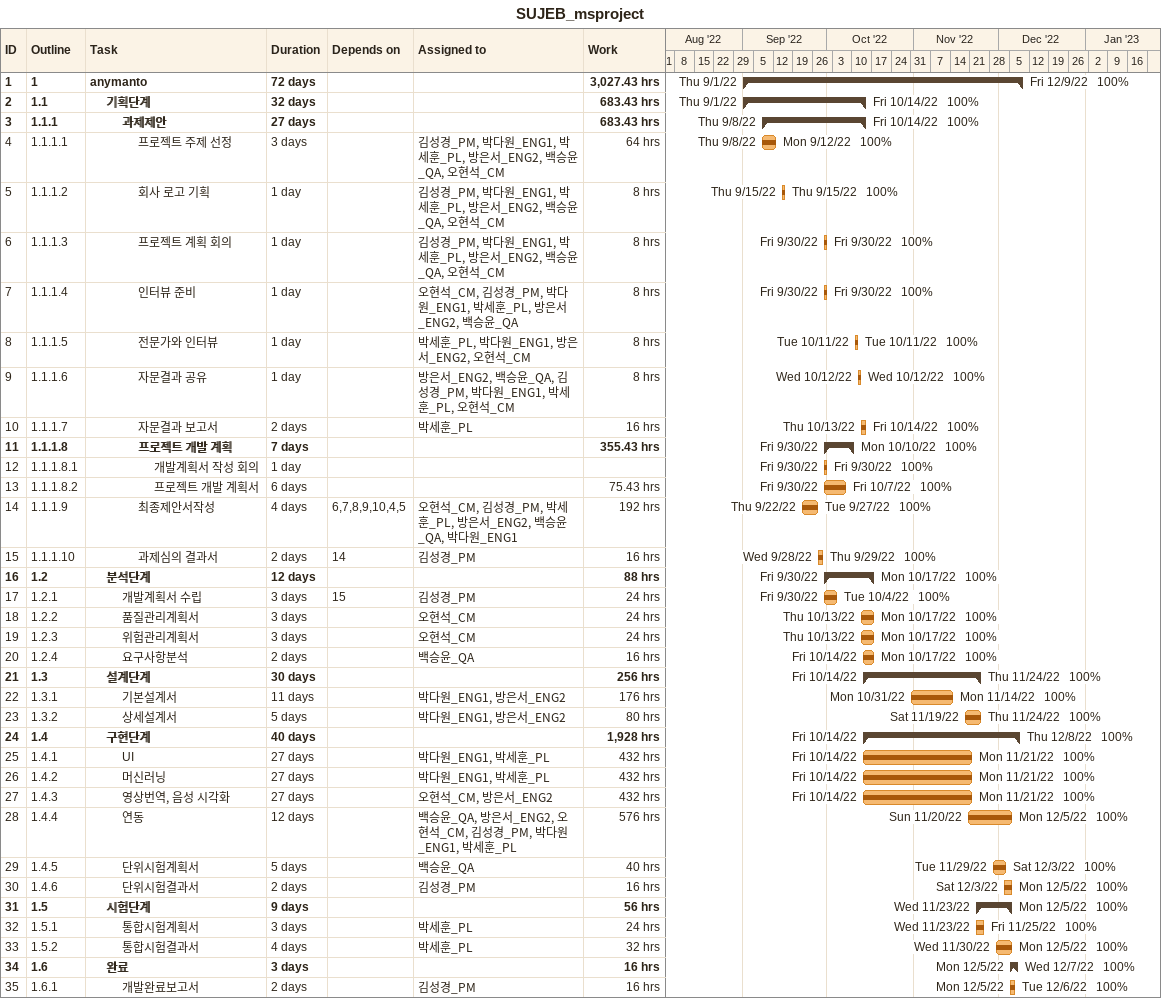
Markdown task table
SUJEB_msproject

| ID | WBS | Task | Duration | Start | Finish | Predecessors | Resources | % complete | Work (h) |
|---|---|---|---|---|---|---|---|---|---|
| 1 | 1 | **anymanto** | 72d | 2022-09-01 | 2022-12-09 |  |  | 100 | 3027.43 |
| 2 | 1.1 | **기획단계** | 32d | 2022-09-01 | 2022-10-14 |  |  | 100 | 683.43 |
| 3 | 1.1.1 | **과제제안** | 27d | 2022-09-08 | 2022-10-14 |  |  | 100 | 683.43 |
| 4 | 1.1.1.1 | 프로젝트 주제 선정 | 3d | 2022-09-08 | 2022-09-12 |  | 김성경_PM, 박다원_ENG1, 박세훈_PL, 방은서_ENG2, 백승윤_QA, 오현석_CM | 100 | 64 |
| 5 | 1.1.1.2 | 회사 로고 기획 | 1d | 2022-09-15 | 2022-09-15 |  | 김성경_PM, 박다원_ENG1, 박세훈_PL, 방은서_ENG2, 백승윤_QA, 오현석_CM | 100 | 8 |
| 6 | 1.1.1.3 | 프로젝트 계획 회의 | 1d | 2022-09-30 | 2022-09-30 |  | 김성경_PM, 박다원_ENG1, 박세훈_PL, 방은서_ENG2, 백승윤_QA, 오현석_CM | 100 | 8 |
| 7 | 1.1.1.4 | 인터뷰 준비 | 1d | 2022-09-30 | 2022-09-30 |  | 오현석_CM, 김성경_PM, 박다원_ENG1, 박세훈_PL, 방은서_ENG2, 백승윤_QA | 100 | 8 |
| 8 | 1.1.1.5 | 전문가와 인터뷰 | 1d | 2022-10-11 | 2022-10-11 |  | 박세훈_PL, 박다원_ENG1, 방은서_ENG2, 오현석_CM | 100 | 8 |
| 9 | 1.1.1.6 | 자문결과 공유 | 1d | 2022-10-12 | 2022-10-12 |  | 방은서_ENG2, 백승윤_QA, 김성경_PM, 박다원_ENG1, 박세훈_PL, 오현석_CM | 100 | 8 |
| 10 | 1.1.1.7 | 자문결과 보고서 | 2d | 2022-10-13 | 2022-10-14 |  | 박세훈_PL | 100 | 16 |
| 11 | 1.1.1.8 | **프로젝트 개발 계획** | 7d | 2022-09-30 | 2022-10-10 |  |  | 100 | 355.43 |
| 12 | 1.1.1.8.1 | 개발계획서 작성 회의 | 1d | 2022-09-30 | 2022-09-30 |  |  | 100 |  |
| 13 | 1.1.1.8.2 | 프로젝트 개발 계획서 | 6d | 2022-09-30 | 2022-10-07 |  |  | 100 | 75.43 |
| 14 | 1.1.1.9 | 최종제안서작성 | 4d | 2022-09-22 | 2022-09-27 | 6, 7, 8, 9, 10, 4, 5 | 오현석_CM, 김성경_PM, 박세훈_PL, 방은서_ENG2, 백승윤_QA, 박다원_ENG1 | 100 | 192 |
| 15 | 1.1.1.10 | 과제심의 결과서 | 2d | 2022-09-28 | 2022-09-29 | 14 | 김성경_PM | 100 | 16 |
| 16 | 1.2 | **분석단계** | 12d | 2022-09-30 | 2022-10-17 |  |  | 100 | 88 |
| 17 | 1.2.1 | 개발계획서 수립 | 3d | 2022-09-30 | 2022-10-04 | 15 | 김성경_PM | 100 | 24 |
| 18 | 1.2.2 | 품질관리계획서 | 3d | 2022-10-13 | 2022-10-17 |  | 오현석_CM | 100 | 24 |
| 19 | 1.2.3 | 위험관리계획서 | 3d | 2022-10-13 | 2022-10-17 |  | 오현석_CM | 100 | 24 |
| 20 | 1.2.4 | 요구사항분석 | 2d | 2022-10-14 | 2022-10-17 |  | 백승윤_QA | 100 | 16 |
| 21 | 1.3 | **설계단계** | 30d | 2022-10-14 | 2022-11-24 |  |  | 100 | 256 |
| 22 | 1.3.1 | 기본설계서 | 11d | 2022-10-31 | 2022-11-14 |  | 박다원_ENG1, 방은서_ENG2 | 100 | 176 |
| 23 | 1.3.2 | 상세설계서 | 5d | 2022-11-19 | 2022-11-24 |  | 박다원_ENG1, 방은서_ENG2 | 100 | 80 |
| 24 | 1.4 | **구현단계** | 40d | 2022-10-14 | 2022-12-08 |  |  | 100 | 1928 |
| 25 | 1.4.1 | UI | 27d | 2022-10-14 | 2022-11-21 |  | 박다원_ENG1, 박세훈_PL | 100 | 432 |
| 26 | 1.4.2 | 머신러닝 | 27d | 2022-10-14 | 2022-11-21 |  | 박다원_ENG1, 박세훈_PL | 100 | 432 |
| 27 | 1.4.3 | 영상번역, 음성 시각화 | 27d | 2022-10-14 | 2022-11-21 |  | 오현석_CM, 방은서_ENG2 | 100 | 432 |
| 28 | 1.4.4 | 연동 | 12d | 2022-11-20 | 2022-12-05 |  | 백승윤_QA, 방은서_ENG2, 오현석_CM, 김성경_PM, 박다원_ENG1, 박세훈_PL | 100 | 576 |
| 29 | 1.4.5 | 단위시험계획서 | 5d | 2022-11-29 | 2022-12-03 |  | 백승윤_QA | 100 | 40 |
| 30 | 1.4.6 | 단위시험결과서 | 2d | 2022-12-03 | 2022-12-05 |  | 김성경_PM | 100 | 16 |
| 31 | 1.5 | **시험단계** | 9d | 2022-11-23 | 2022-12-05 |  |  | 100 | 56 |
| 32 | 1.5.1 | 통합시험계획서 | 3d | 2022-11-23 | 2022-11-25 |  | 박세훈_PL | 100 | 24 |
| 33 | 1.5.2 | 통합시험결과서 | 4d | 2022-11-30 | 2022-12-05 |  | 박세훈_PL | 100 | 32 |
| 34 | 1.6 | **완료** | 3d | 2022-12-05 | 2022-12-07 |  |  | 100 | 16 |
| 35 | 1.6.1 | 개발완료보고서 | 2d | 2022-12-05 | 2022-12-06 |  | 김성경_PM | 100 | 16 |
